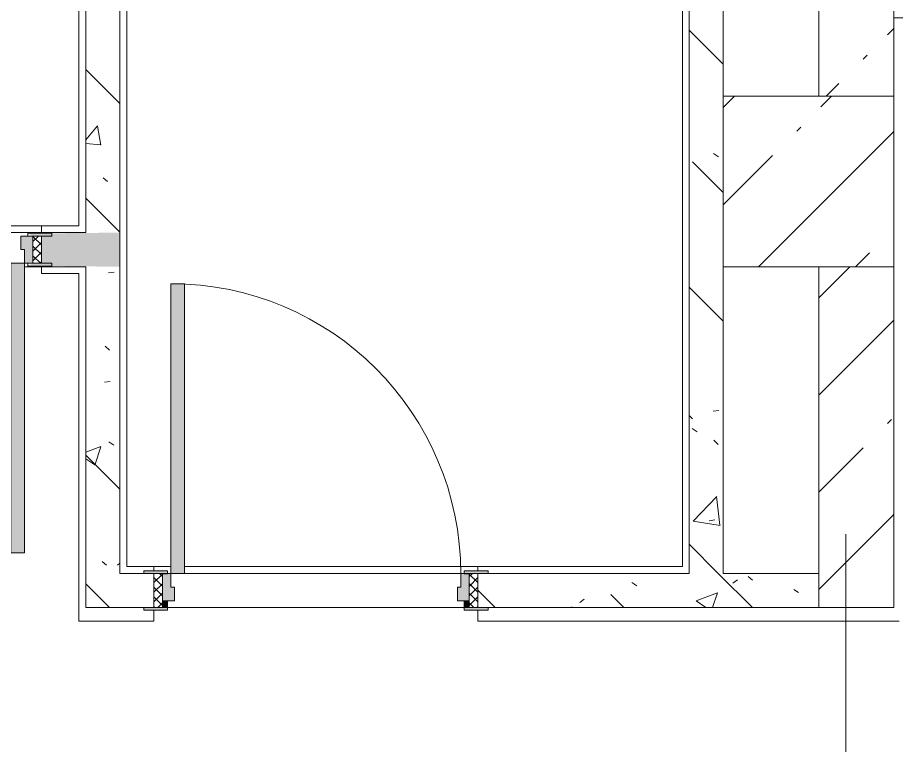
# Model space of a CAD drawing. Header units: millimetres. Extents: x 81494 to 296443, y -8553 to 29000.
# Drawn here: x 251563 to 254141, y 21295 to 23431 of the extents above; entities that cross this region are included whole.
import ezdxf

# ---------------------------------------------------------------- set-up
doc = ezdxf.new("R2010")
doc.units = ezdxf.units.MM
for name, color, linetype, lineweight, true_color in [('A-DOOR-5', 7, 'Continuous', 5, 0xe2e2e2), ('A-DOOR-6', 7, 'Continuous', 5, 0xaaaaaa), ('A-DOOR-FRAM-4', 7, 'Continuous', 5, 0xe2e2e2), ('A-DOOR-FRAM-5', 7, 'Continuous', 5, 0xaaaaaa), ('A-FLOR-2', 7, 'Continuous', 5, 0xaaaaaa), ('I-WALL-5', 7, 'Continuous', 5, 0x787878)]:
    doc.layers.add(name, color=color, linetype=linetype, lineweight=lineweight, true_color=true_color)
for name, color, linetype, lineweight in [('A-WALL', 7, 'Continuous', 9), ('I-WALL-3', 7, 'Continuous', 5), ('S-COLS-1', 7, 'Continuous', 5), ('Оси', 7, 'Continuous', 9)]:
    doc.layers.add(name, color=color, linetype=linetype, lineweight=lineweight)
pattern_1 = [(135, (1826.41, 114.685), (-14.14214, -14.14214), []), (225, (1826.41, 114.685), (14.14214, -14.14214), [])]
pattern_2 = [(45, (-296.384, 114.685), (-14.1421, 14.1421), []), (135, (-296.384, 114.685), (-14.1421, -14.1421), [])]
pattern_3 = [(135, (169433.17, 0), (-377.1708, -377.1708), [533.4, -88.9, 17.78, -88.9]), (135, (169433.17, 376.94), (-377.1708, -377.1708), []), (50, (169433.17, 0), (637.6445, -55.7866), [66.675, -733.425]), (355, (169433.2, 0), (-123.3494, 668.699), [53.34, -586.74]), (100.451, (169486.3, -4.65), (514.299, 612.908), [56.665, -623.315]), (46.184, (169433.2, 177.8), (948.7764, -147.15), [100.012, -1100.137]), (96.636, (169512.2, 165.5), (830.909, 865.997), [84.998, -934.973]), (351.184, (169433.2, 177.8), (830.918, 865.988), [80.01, -880.11]), (21, (169522.07, 133.35), (530.6506, -357.9283), [66.675, -733.425]), (326, (169522.1, 133.35), (216.308, 644.6585), [53.34, -586.74]), (71.451, (169566.3, 103.5), (746.9596, 286.7243), [56.665, -623.315]), (37.5, (169433.17, 0), (10.81053, 295.9426), [16.764, -562.864, 16.764, -578.866, -588.962]), (37.5, (169433.17, 0), (10.81053, 295.9426), [-1175.258, 16.764, -572.198]), (7.5, (169433.17, 0), (233.8692, 350.6318), [16.764, -322.834, 16.764, -549.529, -224.472]), (7.5, (169433.17, 0), (233.8692, 350.6318), [-905.891, 16.764, -207.708]), (327.5, (169234.92, 0), (474.5678, -20.0513), [16.764, -205.486, 16.764, -676.656, -920.115]), (327.5, (169234.92, 0), (474.5678, -20.0513), [-915.67, 16.764, -903.351]), (317.5, (169146.02, 0), (518.4522, 88.9934), [16.764, -272.161, 16.764, -443.738, -653.415]), (317.5, (169146.02, 0), (518.4522, 88.9934), [-749.427, 16.764, -636.651])]
pattern_4 = [(45, (169433.17, 0), (-285.1231, 285.1231), []), (45, (169718.3, 0), (-285.1231, 285.1231), [504.031, -100.806, 16.764, -84.042])]

# ---------------------------------------------------------------- blocks, each defined once
blk = doc.blocks.new('BSC_Колонна _Прямоугольная - 500х500-23287078-1_3_4_птичка')
at = {"layer": 'S-COLS-1'}
h = blk.add_hatch(dxfattribs=at)
h.set_pattern_fill('FP_124', color=256, style=0, pattern_type=2)
h.set_pattern_definition([(45, (-84450, -22950), (-285.1231, 285.1231), []), (45, (-84164.88, -22950), (-285.1231, 285.1231), [504.031, -100.806, 16.764, -84.042])])
h.paths.add_polyline_path([(-250, -250), (250, -250), (250, 250), (-250, 250), (-250, 49.6)])
for p, q in [((250, 250), (-250, 250)), ((-250, 250), (-250, -250)), ((250, -250), (250, 250)), ((-250, -250), (250, -250))]:
    blk.add_line(p, q, dxfattribs=at)
blk = doc.blocks.new('110_Дверь_СКБ_1Ст_Внутренняя1 - Д-9_ ДОО_Дв_950x2100h_Цеха_ ПУИ_ Помещение персонала_ Моечные_ Тамбур-18976848-1_3_4_птичка')
at = {"layer": 'A-DOOR-5'}
h = blk.add_hatch(color=256, dxfattribs=at)
h.paths.add_polyline_path([(517.5, 48), (447.5, 48), (462.5, 40), (517.5, 41.1)])
h.paths.add_polyline_path([(-437.5, 48), (-492.5, 48), (-492.5, 40), (-437.5, 40), (-422.5, 48)])
h = blk.add_hatch(color=256, dxfattribs=at)
h.paths.add_polyline_path([(437.5, 40), (437.5, 0), (427.5, 0), (427.5, -40), (462.5, -40), (462.5, 40), (447.5, 40)])
h.paths.add_polyline_path([(-422.5, 40), (-437.5, 40), (-437.5, -40), (-402.5, -40), (-402.5, 0), (-412.5, 0), (-412.5, 40)])
h = blk.add_hatch(color=256, dxfattribs=at)
h.paths.add_polyline_path([(-437.5, -40), (-492.5, -40), (-492.5, -48), (-422.5, -48)])
h.paths.add_polyline_path([(487.5, -40), (462.5, -40), (447.5, -48), (517.5, -48), (512.3, -40)])
at = {"layer": 'A-DOOR-6'}
h = blk.add_hatch(dxfattribs=at)
h.set_pattern_fill('FP_24', color=256, style=0, pattern_type=2)
h.set_pattern_definition(pattern_1)
h.paths.add_polyline_path([(462.5, 40), (462.5, -40), (487.5, -40), (487.5, 40)])
at = {"layer": 'A-DOOR-FRAM-4'}
blk.add_hatch(color=256, dxfattribs=at).paths.add_polyline_path([(-372.5, 890), (-412.5, 890), (-412.5, 40), (-372.5, 40), (-372.5, 789.9)])
at = {"layer": 'A-DOOR-FRAM-5'}
h = blk.add_hatch(dxfattribs=at)
h.set_pattern_fill('FP_25', color=256, style=0, pattern_type=2)
h.set_pattern_definition(pattern_2)
h.paths.add_polyline_path([(-462.5, 40), (-462.5, -40), (-437.5, -40), (-437.5, 40)])
at = {"layer": 'A-DOOR-6'}
for p, q in [((-412.5, 890), (-412.5, 40)), ((-372.5, 890), (-412.5, 890)), ((-372.5, 40), (-372.5, 890)), ((-422.5, 48), (-492.5, 48)), ((-492.5, 48), (-492.5, 40)), ((-492.5, 40), (-437.5, 40)), ((-437.5, 40), (-422.5, 40)), ((-422.5, 40), (-422.5, 48)), ((-412.5, 40), (-372.5, 40)), ((517.5, 48), (447.5, 48)), ((447.5, 48), (447.5, 40)), ((447.5, 40), (462.5, 40)), ((462.5, 40), (517.5, 40)), ((517.5, 40), (517.5, 48)), ((-492.5, -40), (-492.5, -48)), ((-437.5, -40), (-492.5, -40)), ((-492.5, -48), (-422.5, -48)), ((-422.5, -40), (-437.5, -40)), ((-422.5, -48), (-422.5, -40)), ((462.5, -40), (447.5, -40)), ((447.5, -40), (447.5, -48)), ((447.5, -48), (517.5, -48)), ((517.5, -40), (462.5, -40)), ((517.5, -48), (517.5, -40))]:
    blk.add_line(p, q, dxfattribs=at)
blk.add_arc((-412.5, 40), 850, 360, 90, dxfattribs=at)
at = {"layer": 'A-DOOR-FRAM-5'}
for p, q in [((-437.5, 40), (-462.5, 40)), ((-462.5, 40), (-462.5, -40)), ((-412.5, 40), (-437.5, 40)), ((-437.5, 40), (-437.5, -40)), ((-437.5, -40), (-437.5, 40)), ((-412.5, 0), (-412.5, 40)), ((437.5, 40), (437.5, 0)), ((462.5, 40), (437.5, 40)), ((462.5, -40), (462.5, 40)), ((487.5, 40), (462.5, 40)), ((462.5, 40), (462.5, -40)), ((487.5, -40), (487.5, 40)), ((-402.5, 0), (-412.5, 0)), ((-402.5, -40), (-402.5, 0)), ((437.5, 0), (427.5, 0)), ((427.5, 0), (427.5, -40)), ((-462.5, -40), (-437.5, -40)), ((-437.5, -40), (-402.5, -40)), ((427.5, -40), (462.5, -40)), ((462.5, -40), (487.5, -40))]:
    blk.add_line(p, q, dxfattribs=at)
blk = doc.blocks.new('110_Дверь_СКБ_1Ст_Внутренняя1 - Д-7_п__950x2100h_Туалет-32105350-1_3_4_птичка')
at = {"layer": 'A-DOOR-5'}
h = blk.add_hatch(color=256, dxfattribs=at)
h.paths.add_polyline_path([(437.5, -30), (462.5, -30), (462.5, 50), (437.5, 50), (437.5, 10), (427.5, 10), (427.5, -30)])
h.paths.add_polyline_path([(-437.5, -30), (-402.5, -30), (-402.5, 10), (-412.5, 10), (-412.5, 50), (-437.5, 50)])
at = {"layer": 'A-DOOR-6'}
h = blk.add_hatch(dxfattribs=at)
h.set_pattern_fill('FP_24', color=256, style=0, pattern_type=2)
h.set_pattern_definition(pattern_1)
h.paths.add_polyline_path([(487.5, -50), (487.5, 50), (462.5, 50), (463.3, -50)])
at = {"layer": 'A-DOOR-FRAM-4'}
for points in [[(-372.5, 50), (-372.5, 900), (-412.5, 900), (-412.5, 50)], [(-437.5, 50), (-422.5, 50), (-422.5, 58), (-492.5, 58), (-492.5, 50), (-462.5, 50)], [(517.5, 50), (517.5, 58), (447.5, 58), (447.5, 50), (492.2, 50)], [(-492.5, -58), (-422.5, -58), (-422.5, -50), (-492.5, -50)], [(-422.5, -50), (-422.5, -30), (-437.5, -30), (-437.5, -50)], [(462.5, -50), (462.5, -30), (447.5, -30), (447.5, -50)], [(468.2, -58), (517.5, -58), (517.5, -50), (447.5, -50), (447.5, -58)]]:
    blk.add_hatch(color=256, dxfattribs=at).paths.add_polyline_path(points)
at = {"layer": 'A-DOOR-FRAM-5'}
h = blk.add_hatch(dxfattribs=at)
h.set_pattern_fill('FP_25', color=256, style=0, pattern_type=2)
h.set_pattern_definition(pattern_2)
h.paths.add_polyline_path([(-462.5, -50), (-437.5, -50), (-437.5, 50), (-462.5, 50)])
at = {"layer": 'A-DOOR-6'}
for p, q in [((-412.5, 900), (-412.5, 50)), ((-372.5, 900), (-412.5, 900)), ((-372.5, 50), (-372.5, 900)), ((-412.5, 50), (-372.5, 50))]:
    blk.add_line(p, q, dxfattribs=at)
blk.add_arc((-412.5, 50), 850, 360, 90, dxfattribs=at)
at = {"layer": 'A-DOOR-FRAM-5'}
for p, q in [((-422.5, 58), (-492.5, 58)), ((-492.5, 58), (-492.5, 50)), ((-422.5, 50), (-422.5, 58)), ((517.5, 58), (447.5, 58)), ((447.5, 58), (447.5, 50)), ((517.5, 50), (517.5, 58)), ((-492.5, 50), (-422.5, 50)), ((-437.5, 50), (-462.5, 50)), ((-462.5, 50), (-462.5, -50)), ((-412.5, 50), (-437.5, 50)), ((-437.5, 50), (-437.5, -30)), ((-437.5, -50), (-437.5, 50)), ((-422.5, 50), (-437.5, 50)), ((-437.5, 50), (-437.5, 49)), ((-437.5, 49), (-422.5, 49)), ((-422.5, 49), (-422.5, 50)), ((-412.5, 10), (-412.5, 50)), ((437.5, 50), (437.5, 10)), ((462.5, 50), (437.5, 50)), ((462.5, 50), (447.5, 50)), ((447.5, 50), (447.5, 49)), ((447.5, 50), (517.5, 50)), ((447.5, 49), (462.5, 49)), ((462.5, -30), (462.5, 50)), ((487.5, 50), (462.5, 50)), ((462.5, 50), (462.5, -50)), ((462.5, 49), (462.5, 50)), ((487.5, -50), (487.5, 50)), ((-402.5, 10), (-412.5, 10)), ((-402.5, -30), (-402.5, 10)), ((437.5, 10), (427.5, 10)), ((427.5, 10), (427.5, -30)), ((-422.5, -50), (-492.5, -50)), ((-492.5, -50), (-492.5, -58)), ((-462.5, -50), (-437.5, -50)), ((-437.5, -30), (-402.5, -30)), ((-422.5, -30), (-437.5, -30)), ((-437.5, -30), (-437.5, -50)), ((-437.5, -50), (-422.5, -50)), ((-422.5, -50), (-422.5, -30)), ((-422.5, -58), (-422.5, -50)), ((427.5, -30), (462.5, -30)), ((462.5, -30), (447.5, -30)), ((447.5, -30), (447.5, -50)), ((447.5, -50), (462.5, -50)), ((517.5, -50), (447.5, -50)), ((447.5, -50), (447.5, -58)), ((462.5, -50), (462.5, -30)), ((462.5, -50), (487.5, -50)), ((517.5, -58), (517.5, -50)), ((-492.5, -58), (-422.5, -58)), ((447.5, -58), (517.5, -58))]:
    blk.add_line(p, q, dxfattribs=at)

msp = doc.modelspace()

# ---------------------------------------------------------------- hatches: boundary and pattern name
at = {"layer": 'I-WALL-3'}
h = msp.add_hatch(dxfattribs=at)
h.set_pattern_fill('FP_96', color=256, style=0, pattern_type=2)
h.set_pattern_definition(pattern_4)
h.paths.add_polyline_path([(253922, 23200), (254133.2, 23200), (254133.2, 26600), (253913.2, 26600), (253913.2, 23200)])
h = msp.add_hatch(dxfattribs=at)
h.set_pattern_fill('FP_96', color=256, style=0, pattern_type=2)
h.set_pattern_definition(pattern_4)
h.paths.add_polyline_path([(253913.2, 21700), (254133.2, 21700), (254133.2, 22700), (253913.2, 22700), (253913.2, 21800)])
at = {"layer": 'I-WALL-5'}
h = msp.add_hatch(dxfattribs=at)
h.set_pattern_fill('FP_125', color=256, style=0, pattern_type=2)
h.set_pattern_definition(pattern_3)
h.paths.add_polyline_path([(253633.2, 21800), (253633.2, 26880), (253533.2, 26880), (253533.2, 21800)])
h = msp.add_hatch(dxfattribs=at)
h.set_pattern_fill('FP_125', color=256, style=0, pattern_type=2)
h.set_pattern_definition(pattern_3)
h.paths.add_polyline_path([(251763.2, 22800), (251863.2, 22800), (251863.2, 23940), (251763.2, 23940), (251763.2, 22820)])
h = msp.add_hatch(dxfattribs=at)
h.set_pattern_fill('FP_125', color=256, style=0, pattern_type=2)
h.set_pattern_definition(pattern_3)
h.paths.add_polyline_path([(251863.2, 22700), (251863.2, 22800), (251663.2, 22798), (251663.2, 22790), (251633.2, 22790), (251633.2, 22710), (251663.2, 22710), (251663.2, 22702), (251847.2, 22700)])
h.paths.add_polyline_path([(238518.2, 22700), (238543.2, 22700), (238543.2, 22800), (237743.2, 22800), (237743.2, 22700), (238513.2, 22700)])
h.paths.add_polyline_path([(246183.2, 22700), (246183.2, 22800), (245178, 22800), (245178, 22700), (245763.2, 22700)])
h.paths.add_polyline_path([(242103.2, 22700), (242973.2, 22700), (242973.2, 22800), (240243.2, 22800), (240243.2, 22700), (241073.6, 22700)])
h.paths.add_polyline_path([(244078, 22700), (244078, 22800), (243473.2, 22800), (243473.2, 22700), (244048, 22700)])
h.paths.add_polyline_path([(246703.2, 22700), (246783.2, 22700), (246783.2, 22800), (246683.2, 22800), (246683.2, 22700)])
h.paths.add_polyline_path([(250662.4, 22700), (250653.2, 22702), (250653.2, 22710), (250683.2, 22710), (250683.2, 22790), (250653.2, 22790), (250653.2, 22798), (250583.2, 22796.4), (250583.2, 22700), (250653.2, 22700)])
h.paths.add_polyline_path([(248133, 22700), (250083.2, 22700), (250083.2, 22800), (247883.2, 22800), (247883.2, 22700), (247913.2, 22700)])
h.paths.add_polyline_path([(239743.2, 22700), (239743.2, 22800), (239643.2, 22800), (239643.2, 22700), (239723.2, 22700)])
h = msp.add_hatch(dxfattribs=at)
h.set_pattern_fill('FP_125', color=256, style=0, pattern_type=2)
h.set_pattern_definition(pattern_3)
h.paths.add_polyline_path([(251863.2, 21800), (251863.2, 22700), (251763.2, 22700), (251763.2, 21800)])
h = msp.add_hatch(dxfattribs=at)
h.set_pattern_fill('FP_125', color=256, style=0, pattern_type=2)
h.set_pattern_definition(pattern_3)
h.paths.add_polyline_path([(252914.5, 21700), (253913.2, 21700), (253913.2, 21800), (252913.2, 21800), (252913.2, 21700)])
h.paths.add_polyline_path([(251763.2, 21700), (251963.2, 21700), (251963.2, 21800), (251763.2, 21800)])

# ---------------------------------------------------------------- linework, layer by layer
at = {"layer": 'A-FLOR-2'}
for p, q in [((251743.2, 22820), (251743.2, 24060)), ((251883.2, 23920), (251883.2, 21820)), ((253513.2, 21820), (253513.2, 23920)), ((254183.2, 23430), (254133.2, 23430)), ((250603.2, 22820), (251743.2, 22820)), ((251633.2, 22800), (251633.2, 22820)), ((251633.2, 22680), (251633.2, 22700)), ((251743.2, 22680), (251633.2, 22680)), ((251743.2, 21660), (251743.2, 22680)), ((251883.2, 21820), (252013.2, 21820)), ((251963.2, 21820), (251963.2, 21808)), ((252053.2, 21820), (253513.2, 21820)), ((252913.2, 21808), (252913.2, 21820)), ((251963.2, 21692), (251963.2, 21660)), ((252913.2, 21660), (252913.2, 21692)), ((251963.2, 21660), (251743.2, 21660)), ((254149.2, 21660), (252913.2, 21660))]:
    msp.add_line(p, q, dxfattribs=at)
at = {"layer": 'A-WALL'}
msp.add_line((253913.2, 21800), (253913.2, 21700), dxfattribs=at)
at = {"layer": 'I-WALL-3'}
for p, q in [((253633.2, 23200), (253633.2, 27100)), ((253913.2, 26600), (253913.2, 23200)), ((254133.2, 23200), (254133.2, 26600)), ((251763.2, 24040), (251763.2, 22800)), ((251863.2, 22800), (251863.2, 23940)), ((253533.2, 23940), (253533.2, 21800)), ((250583.2, 22800), (251763.2, 22800)), ((251863.2, 21800), (251863.2, 22800)), ((251583.2, 22700), (251763.2, 22700)), ((251763.2, 22700), (251763.2, 21700)), ((253633.2, 21800), (253633.2, 22700)), ((253913.2, 22700), (253913.2, 21800)), ((254133.2, 21700), (254133.2, 22700)), ((251933.2, 21800), (251863.2, 21800)), ((252053.2, 21800), (252863.2, 21800)), ((253533.2, 21800), (252943.2, 21800)), ((253913.2, 21800), (253633.2, 21800)), ((251763.2, 21700), (251933.2, 21700)), ((252873.2, 21700), (252003.2, 21700)), ((252943.2, 21700), (254133.2, 21700))]:
    msp.add_line(p, q, dxfattribs=at)
at = {"layer": 'Оси'}
msp.add_line((253993.2, 10029.8), (253993.2, 21915.1), dxfattribs=at)

# ---------------------------------------------------------------- block references
at = {"layer": 'A-DOOR-6', "rotation": 180}
msp.add_blockref('110_Дверь_СКБ_1Ст_Внутренняя1 - Д-9_ ДОО_Дв_950x2100h_Цеха_ ПУИ_ Помещение персонала_ Моечные_ Тамбур-18976848-1_3_4_птичка', (251170.7, 22750), dxfattribs=at)
at = {"layer": 'A-DOOR-6'}
msp.add_blockref('110_Дверь_СКБ_1Ст_Внутренняя1 - Д-7_п__950x2100h_Туалет-32105350-1_3_4_птичка', (252425.7, 21750), dxfattribs=at)
at = {"layer": 'S-COLS-1'}
msp.add_blockref('BSC_Колонна _Прямоугольная - 500х500-23287078-1_3_4_птичка', (253883.2, 22950), dxfattribs=at)

doc.saveas('drawing.dxf')
